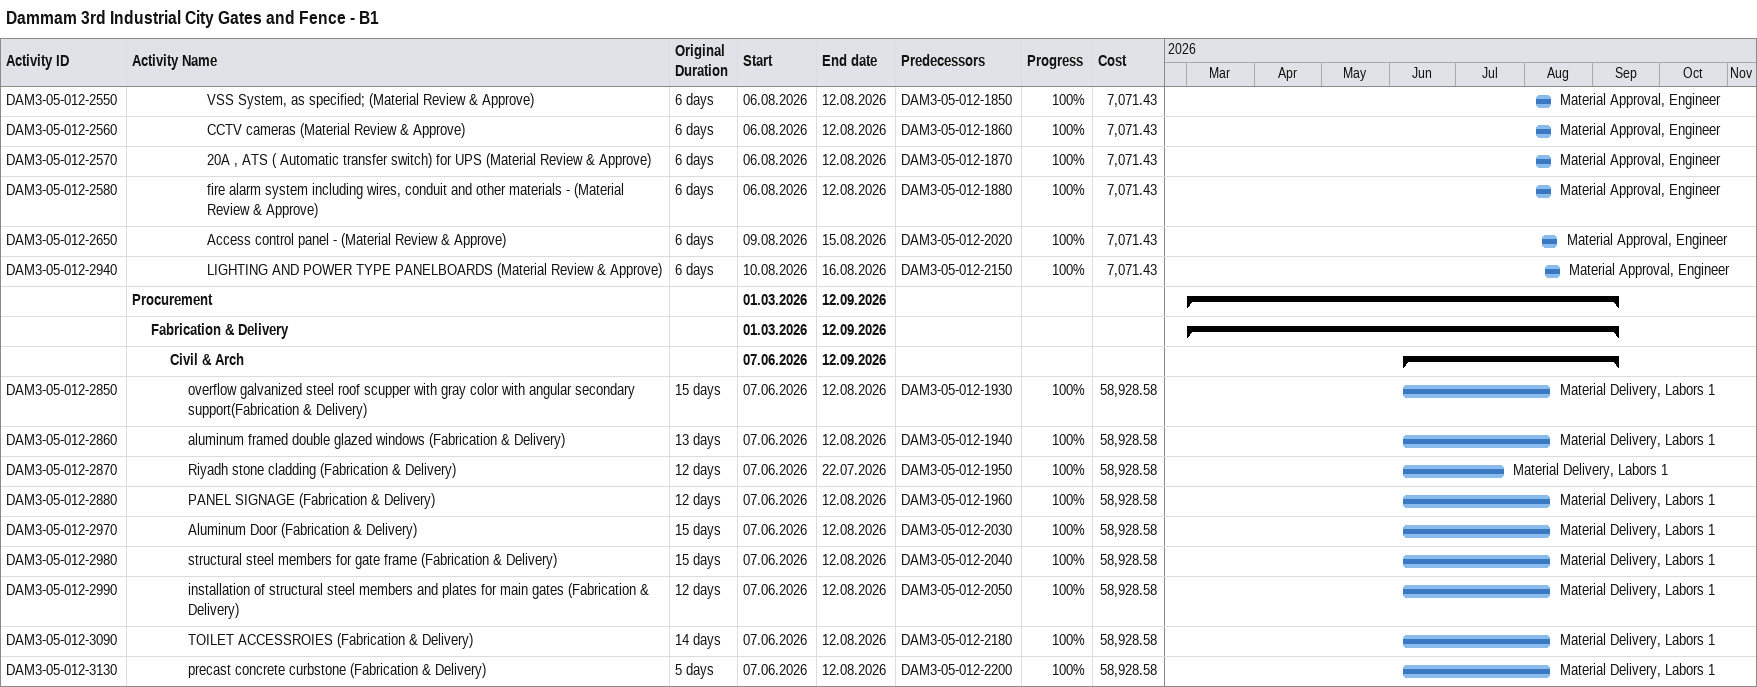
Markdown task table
Dammam 3rd Industrial City Gates and Fence - B1

| ID | Level | Task | Original duration | Start | Finish | Predecessors | Resources | % complete | Cost |
|---|---|---|---|---|---|---|---|---|---|
| DAM3-05-012-2550 | 5 | VSS System, as specified; (Material Review & Approve) | 6d | 2026-08-06 | 2026-08-12 | DAM3-05-012-1850 | Material Approval, Engineer | 100 | 7071.43 |
| DAM3-05-012-2560 | 5 | CCTV cameras (Material Review & Approve) | 6d | 2026-08-06 | 2026-08-12 | DAM3-05-012-1860 | Material Approval, Engineer | 100 | 7071.43 |
| DAM3-05-012-2570 | 5 | 20A , ATS ( Automatic transfer switch) for UPS (Material Review & Approve) | 6d | 2026-08-06 | 2026-08-12 | DAM3-05-012-1870 | Material Approval, Engineer | 100 | 7071.43 |
| DAM3-05-012-2580 | 5 | fire alarm system including wires, conduit and other materials - (Material Review & Approve) | 6d | 2026-08-06 | 2026-08-12 | DAM3-05-012-1880 | Material Approval, Engineer | 100 | 7071.43 |
| DAM3-05-012-2650 | 5 | Access control panel - (Material Review & Approve) | 6d | 2026-08-09 | 2026-08-15 | DAM3-05-012-2020 | Material Approval, Engineer | 100 | 7071.43 |
| DAM3-05-012-2940 | 5 | LIGHTING AND POWER TYPE PANELBOARDS (Material Review & Approve) | 6d | 2026-08-10 | 2026-08-16 | DAM3-05-012-2150 | Material Approval, Engineer | 100 | 7071.43 |
|  | 1 | **Procurement** |  | 2026-03-01 | 2026-09-12 |  |  |  |  |
|  | 2 | **Fabrication & Delivery** |  | 2026-03-01 | 2026-09-12 |  |  |  |  |
|  | 3 | **Civil & Arch** |  | 2026-06-07 | 2026-09-12 |  |  |  |  |
| DAM3-05-012-2850 | 4 | overflow galvanized steel roof scupper with gray color with angular secondary support(Fabrication & Delivery) | 15d | 2026-06-07 | 2026-08-12 | DAM3-05-012-1930 | Material Delivery, Labors 1 | 100 | 58928.58 |
| DAM3-05-012-2860 | 4 | aluminum framed double glazed windows (Fabrication & Delivery) | 13d | 2026-06-07 | 2026-08-12 | DAM3-05-012-1940 | Material Delivery, Labors 1 | 100 | 58928.58 |
| DAM3-05-012-2870 | 4 | Riyadh stone cladding (Fabrication & Delivery) | 12d | 2026-06-07 | 2026-07-22 | DAM3-05-012-1950 | Material Delivery, Labors 1 | 100 | 58928.58 |
| DAM3-05-012-2880 | 4 | PANEL SIGNAGE (Fabrication & Delivery) | 12d | 2026-06-07 | 2026-08-12 | DAM3-05-012-1960 | Material Delivery, Labors 1 | 100 | 58928.58 |
| DAM3-05-012-2970 | 4 | Aluminum Door (Fabrication & Delivery) | 15d | 2026-06-07 | 2026-08-12 | DAM3-05-012-2030 | Material Delivery, Labors 1 | 100 | 58928.58 |
| DAM3-05-012-2980 | 4 | structural steel members for gate frame (Fabrication & Delivery) | 15d | 2026-06-07 | 2026-08-12 | DAM3-05-012-2040 | Material Delivery, Labors 1 | 100 | 58928.58 |
| DAM3-05-012-2990 | 4 | installation of structural steel members and plates for main gates (Fabrication & Delivery) | 12d | 2026-06-07 | 2026-08-12 | DAM3-05-012-2050 | Material Delivery, Labors 1 | 100 | 58928.58 |
| DAM3-05-012-3090 | 4 | TOILET ACCESSROIES (Fabrication & Delivery) | 14d | 2026-06-07 | 2026-08-12 | DAM3-05-012-2180 | Material Delivery, Labors 1 | 100 | 58928.58 |
| DAM3-05-012-3130 | 4 | precast concrete curbstone (Fabrication & Delivery) | 5d | 2026-06-07 | 2026-08-12 | DAM3-05-012-2200 | Material Delivery, Labors 1 | 100 | 58928.58 |
